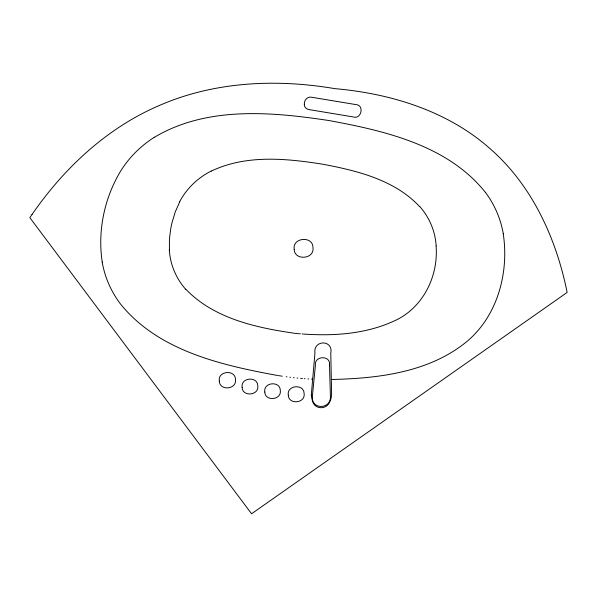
<?xml version="1.0" encoding="UTF-8"?>
<svg xmlns="http://www.w3.org/2000/svg" width="597" height="597" viewBox="0 0 597 597"><rect width="100%" height="100%" fill="white"/><g stroke="black" fill="none" stroke-linecap="round" stroke-linejoin="round"><path stroke-width="0.9" d="M179.727 201.853L175.302 211.778L171.996 222.741A115.661 110.244 -16.2 0 0 170.623 229.405L169.436 239.128L169.406 249.912M154.272 137.362C206.592 106.042 271.232 111.788 328.977 120.542C385.214 130.892 447.974 145.407 485.413 192.398M211.36 171.078C245.942 154.511 286 158.362 322.686 164.212C357.312 170.72 394.774 179.913 419.676 206.652M331.32 379.491C377.543 378.476 427.445 372.647 464.944 343.081C497.129 317.649 509.293 273.292 503.241 233.815M312.634 379.162L311.552 379.11M308.649 378.946L307.925 378.901M303.53 334.066C333.686 336.104 365.11 334.081 392.968 321.499C422.266 309.246 438.668 276.851 436.064 245.927M302.813 334.014L302.104 333.962M305.022 378.699L304.298 378.647M300.366 333.827L299.351 333.738M302.492 378.505L300.679 378.356M298.672 333.678L297.679 333.589M297.022 333.529L295.418 333.372M297.784 378.088L297.06 378.02M294.791 333.305C255.986 327.716 213.89 318.537 185.786 289.187M294.172 377.714L293.448 377.64M290.552 377.304L289.836 377.222M286.948 376.849L286.224 376.752M282.254 376.2L281.53 376.088M280.814 375.983L279.374 375.759M278.65 375.647L277.933 375.528M277.209 375.416C220.741 365.08 157.668 350.611 120.057 303.44A106.162 101.191 -16.2 0 1 102.177 262.023M102.221 262.016C97.423 230.584 104.542 197.376 121.116 170.309A106.162 101.191 -16.2 0 1 154.25 137.325M485.451 192.376A106.162 101.191 -16.2 0 1 503.286 233.808M419.795 206.555A71.968 68.595 -16.2 0 1 436.168 245.919M179.593 201.793A71.961 68.595 -16.2 0 1 211.308 170.988M185.667 289.284A71.968 68.595 -16.2 0 1 169.302 249.919M219.315 381.155C219.532 391.087 237.218 389.625 235.442 379.252C235.225 369.319 217.532 370.782 219.315 381.155M242.151 387.46C242.36 397.072 259.479 395.662 257.755 385.617C257.546 376.006 240.427 377.416 242.151 387.46M264.807 392.072C265.008 401.609 281.993 400.206 280.284 390.244C280.075 380.714 263.098 382.117 264.807 392.072M288.299 395.199C288.508 404.93 305.836 403.497 304.089 393.333C303.88 383.61 286.553 385.035 288.299 395.199M294.217 249.442C294.47 260.979 315.022 259.285 312.947 247.225C312.701 235.688 292.149 237.39 294.217 249.442M304.313 104.296C304.037 107.318 306.873 109.467 309.649 109.691L353.275 116.937C361.364 119.698 364.648 104.841 355.819 104.587L312.194 97.333C307.821 95.99 303.955 100.005 304.313 104.296M329.499 364.901L330.41 396.05C331.536 409.766 310.537 410.057 312.41 395.93L315.403 365.424C313.813 355.633 330.85 354.894 329.499 364.901M311.291 395.117L312.5 401.348A15.201 14.485 -16.2 0 0 312.798 401.99C315.455 409.684 326.678 409.49 329.604 402.102A15.201 14.485 -16.2 0 0 329.947 401.46L331.156 398.147L331.611 394.468L330.783 353.208C333.492 339.462 313 339.648 314.947 353.103L311.291 395.117M32.059 214.442L29.85 217.651L251.561 513.771L567.15 292.433C556.247 238.382 532.046 185.1 489.786 148.422C447.235 110.818 390.565 93.505 334.85 88.64C276.986 78.797 215.674 81.408 161.19 104.699C108.094 126.9 64.469 167.488 32.059 214.442"/></g></svg>
